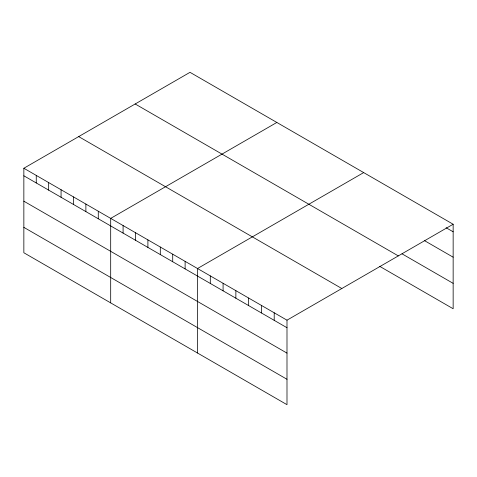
<?xml version="1.0" encoding="UTF-8"?>
<svg xmlns="http://www.w3.org/2000/svg" width="477" height="477" viewBox="0 0 477 477"><rect width="100%" height="100%" fill="white"/><g stroke="black" fill="none" stroke-linecap="round" stroke-linejoin="round"><path stroke-width="0.72" d="M23.85 168.256L286.993 320.174L286.993 404.675L23.85 252.756L23.85 168.256L190.007 72.325L453.15 224.244L453.15 308.744L379.656 266.315M276.845 122.458L110.688 218.388L110.688 302.889M363.683 172.591L197.52 268.521L197.52 353.022M286.993 320.174L453.15 224.244M446.12 227.732L453.15 231.792M424.393 240.581L453.15 257.186M402.028 253.836L453.15 283.35M135.176 103.98L398.319 255.905M78.681 136.595L341.824 288.519M23.85 175.798L286.993 327.723M23.85 201.193L286.993 353.117M23.85 227.356L286.993 379.281M274.209 312.799L274.209 320.341M261.426 305.417L261.426 312.966M248.648 298.042L248.648 305.584M235.865 290.66L235.865 298.203M223.087 283.284L223.087 290.827M210.303 275.903L210.303 283.445M185.118 261.36L185.118 268.909M172.71 254.199L172.71 261.742M160.308 247.038L160.308 254.581M147.9 239.877L147.9 247.42M135.498 232.71L135.498 240.259M123.09 225.549L123.09 233.098M98.28 211.228L98.28 218.77M85.878 204.067L85.878 211.609M73.47 196.906L73.47 204.448M61.068 189.739L61.068 197.287M48.66 182.578L48.66 190.12M36.258 175.417L36.258 182.959"/></g></svg>
